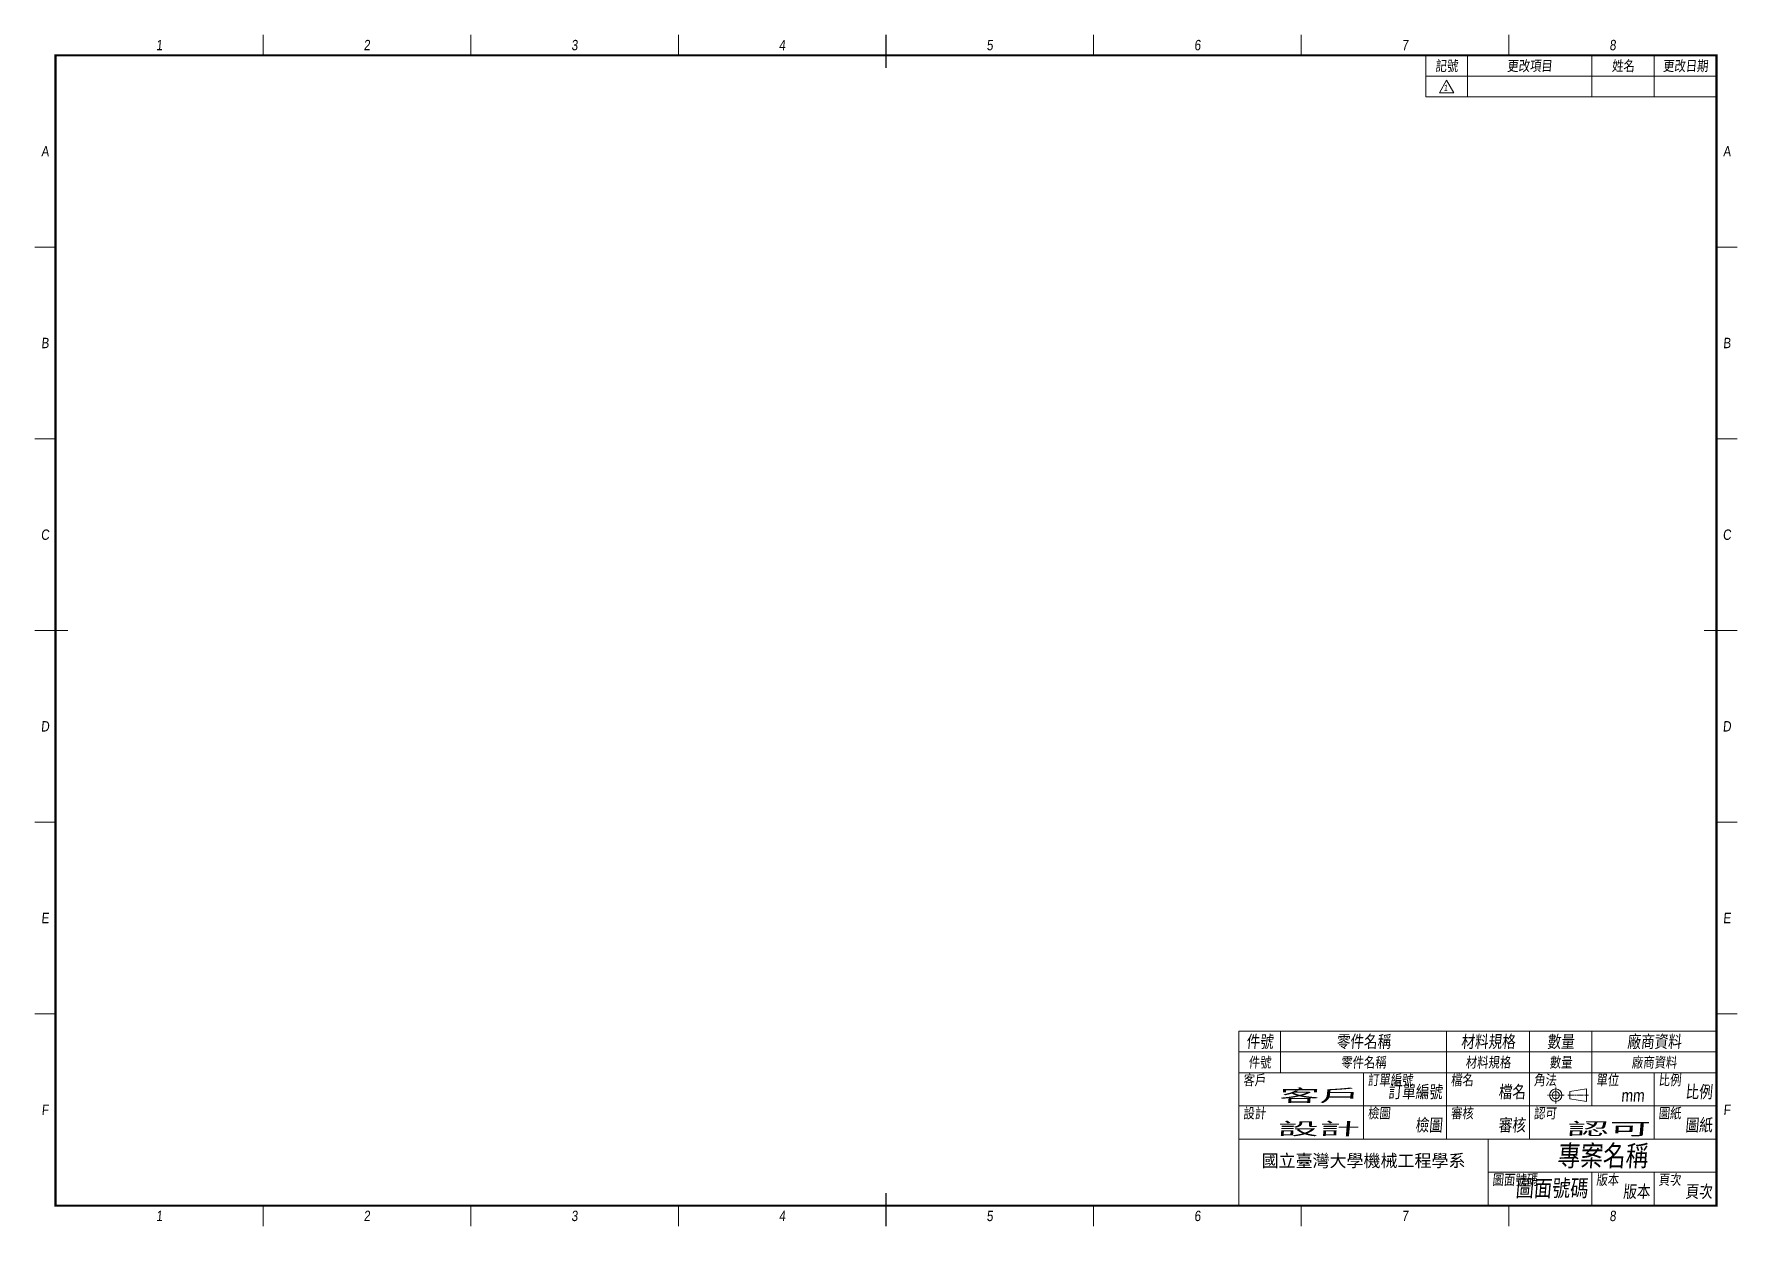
# Model space of a CAD drawing. Header units: millimetres. Extents: x 5 to 415, y 5 to 292.
import ezdxf
from ezdxf.enums import TextEntityAlignment as Align

# ---------------------------------------------------------------- set-up
doc = ezdxf.new("R2010")
doc.units = ezdxf.units.MM
doc.header["$LTSCALE"] = 0.8
doc.linetypes.add('CENTER2', pattern=[13, 10, -1, 1, -1])
doc.layers.add('圖框文字', color=7, linetype='Continuous', lineweight=13)
doc.layers.add('圖框線', color=5, linetype='Continuous', lineweight=9)
doc.styles.get("Standard").update_dxf_attribs({"font": 'arial.ttf'})

msp = doc.modelspace()

# ---------------------------------------------------------------- linework, layer by layer
at = {"layer": '圖框文字', "linetype": 'CENTER2', "ltscale": 0.2}
for p, q in [((371.28, 34.59), (371.28, 38.59)), ((373.28, 36.59), (369.28, 36.59)), ((374.16, 36.59), (379.16, 36.59))]:
    msp.add_line(p, q, dxfattribs=at)
at = {"layer": '圖框文字'}
for p, q in [((378.66, 38.09), (374.66, 37.46)), ((374.66, 37.46), (374.66, 35.71)), ((378.66, 35.09), (378.66, 38.09)), ((374.66, 35.71), (378.66, 35.09))]:
    msp.add_line(p, q, dxfattribs=at)
msp.add_lwpolyline([(343.25, 278), (346.75, 278), (345, 281.03)], close=True, dxfattribs=at)
for radius in [1.5, 0.875]:
    msp.add_circle((371.28, 36.59), radius, dxfattribs=at)
at = {"layer": '圖框線'}
for p, q in [((60, 292), (60, 287)), ((110, 292), (110, 287)), ((160, 292), (160, 287)), ((260, 292), (260, 287)), ((310, 292), (310, 287)), ((360, 292), (360, 287)), ((340, 287), (340, 277)), ((350, 287), (350, 277)), ((380, 287), (380, 277)), ((395, 287), (395, 277)), ((340, 282), (410, 282)), ((340, 277), (410, 277)), ((5, 240.83), (10, 240.83)), ((410, 240.83), (415, 240.83)), ((5, 194.67), (10, 194.67)), ((410, 194.67), (415, 194.67)), ((5, 102.33), (10, 102.33)), ((410, 102.33), (415, 102.33)), ((5, 56.17), (10, 56.17)), ((410, 56.17), (415, 56.17)), ((295, 52), (410, 52)), ((295, 42), (295, 52)), ((305, 42), (305, 52)), ((345, 26), (345, 52)), ((365, 26), (365, 52)), ((380, 34), (380, 52)), ((295, 47), (410, 47)), ((295, 10), (295, 42)), ((295, 42), (410, 42)), ((325, 26), (325, 42)), ((395, 26), (395, 42)), ((295, 34), (410, 34)), ((295, 26), (410, 26)), ((355, 10), (355, 26)), ((355, 18), (410, 18)), ((380, 10), (380, 18)), ((395, 10), (395, 18)), ((60, 10), (60, 5)), ((110, 10), (110, 5)), ((160, 10), (160, 5)), ((260, 10), (260, 5)), ((310, 10), (310, 5)), ((360, 10), (360, 5))]:
    msp.add_line(p, q, dxfattribs=at)
at = {"layer": '圖框線', "const_width": 0.3}
for points in [[(210, 292), (210, 284)], [(5, 148.5), (13, 148.5)], [(407, 148.5), (415, 148.5)], [(210, 13), (210, 5)]]:
    msp.add_lwpolyline(points, dxfattribs=at)
at = {"layer": '圖框線', "const_width": 0.5}
msp.add_lwpolyline([(10, 10), (410, 10), (410, 287), (10, 287)], close=True, dxfattribs=at)

# ---------------------------------------------------------------- texts
at = {"insert": (298.4, 22.31), "char_height": 3, "attachment_point": 1}
msp.add_mtext_dynamic_manual_height_columns('{\\fSimSun|b1|i0|c134|p2; 國立臺灣大學\\fSimSun|b1|i0|c136|p2;機械工程學系\\fSimSun|b1|i0|c134|p2;\\P   }', width=449.9999, gutter_width=12.5, heights=[0], dxfattribs=at)
at = {"layer": '圖框文字', "oblique": 5, "width": 0.8}
for s, height, p in [('1', 2.5, (35, 289.5)), ('2', 2.5, (85, 289.5)), ('3', 2.5, (135, 289.5)), ('4', 2.5, (185, 289.5)), ('5', 2.5, (235, 289.5)), ('6', 2.5, (285, 289.5)), ('7', 2.5, (335, 289.5)), ('8', 2.5, (385, 289.5)), ('記號', 2.5, (345, 284.5)), ('更改項目', 2.5, (365, 284.5)), ('姓名', 2.5, (387.5, 284.5)), ('更改日期', 2.5, (402.5, 284.5)), ('1', 1.5, (344.78, 279.21)), ('A', 2.5, (7.5, 263.92)), ('A', 2.5, (412.5, 263.92)), ('B', 2.5, (7.5, 217.75)), ('B', 2.5, (412.5, 217.75)), ('C', 2.5, (7.5, 171.58)), ('C', 2.5, (412.5, 171.58)), ('D', 2.5, (7.5, 125.42)), ('D', 2.5, (412.5, 125.42)), ('E', 2.5, (7.5, 79.25)), ('E', 2.5, (412.5, 79.25)), ('件號', 2.5, (300, 44.5)), ('零件名稱', 2.5, (325, 44.5)), ('材料規格', 2.5, (355, 44.5)), ('數量', 2.5, (372.5, 44.5)), ('廠商資料', 2.5, (395, 44.5)), ('F', 2.5, (7.5, 33.08)), ('F', 2.5, (412.5, 33.08)), ('1', 2.5, (35, 7.5)), ('2', 2.5, (85, 7.5)), ('3', 2.5, (135, 7.5)), ('4', 2.5, (185, 7.5)), ('5', 2.5, (235, 7.5)), ('6', 2.5, (285, 7.5)), ('7', 2.5, (335, 7.5)), ('8', 2.5, (385, 7.5))]:
    msp.add_text(s, height=height, dxfattribs=at).set_placement(p, align=Align.MIDDLE_CENTER)
for s, height, p in [('客戶', 2.5, (296, 39)), ('訂單編號', 2.5, (326, 39)), ('檔名', 2.5, (346, 39)), ('角法', 2.5, (366, 39)), ('單位', 2.5, (381, 39)), ('比例', 2.5, (396, 39)), ('mm', 3, (387, 35)), ('設計', 2.5, (296, 31)), ('檢圖', 2.5, (326, 31)), ('審核', 2.5, (346, 31)), ('認可', 2.5, (366, 31)), ('圖紙', 2.5, (396, 31)), ('圖面號碼', 2.5, (356, 15)), ('版本', 2.5, (381, 15)), ('頁次', 2.5, (396, 15))]:
    msp.add_text(s, height=height, dxfattribs=at).set_placement(p)
at = {"layer": '圖框文字', "color": 6, "oblique": 5, "width": 0.8}
for tag, height, p in [('件號', 3, (300, 49.5)), ('零件名稱', 3, (325, 49.5)), ('材料規格', 3, (355, 49.5)), ('數量', 3, (372.5, 49.5)), ('廠商資料', 3, (395, 49.5)), ('專案名稱', 5, (382.5, 22))]:
    msp.add_attdef(tag, text='', height=height, dxfattribs=at).set_placement(p, align=Align.MIDDLE_CENTER)
at = {"layer": '圖框文字', "color": 6, "oblique": 5}
for tag, width, p, p2 in [('客戶', 2.311465, (304.63, 35), (324, 35)), ('設計', 2.360699, (304.21, 27), (324, 27)), ('認可', 2.391402, (373.96, 27), (394, 27))]:
    msp.add_attdef(tag, text='', height=3, dxfattribs=dict(at, width=width)).set_placement(p, p2, align=Align.FIT)
at = {"layer": '圖框文字', "color": 6, "oblique": 5, "width": 0.8}
for tag, height, p in [('訂單編號', 3, (344, 35)), ('檔名', 3, (364, 35)), ('比例', 3, (409, 35)), ('檢圖', 3, (344, 27)), ('審核', 3, (364, 27)), ('圖紙', 3, (409, 27)), ('圖面號碼', 4, (379, 11)), ('版本', 3, (394, 11)), ('頁次', 3, (409, 11))]:
    msp.add_attdef(tag, text='', height=height, dxfattribs=at).set_placement(p, align=Align.BOTTOM_RIGHT)

doc.saveas('drawing.dxf')
